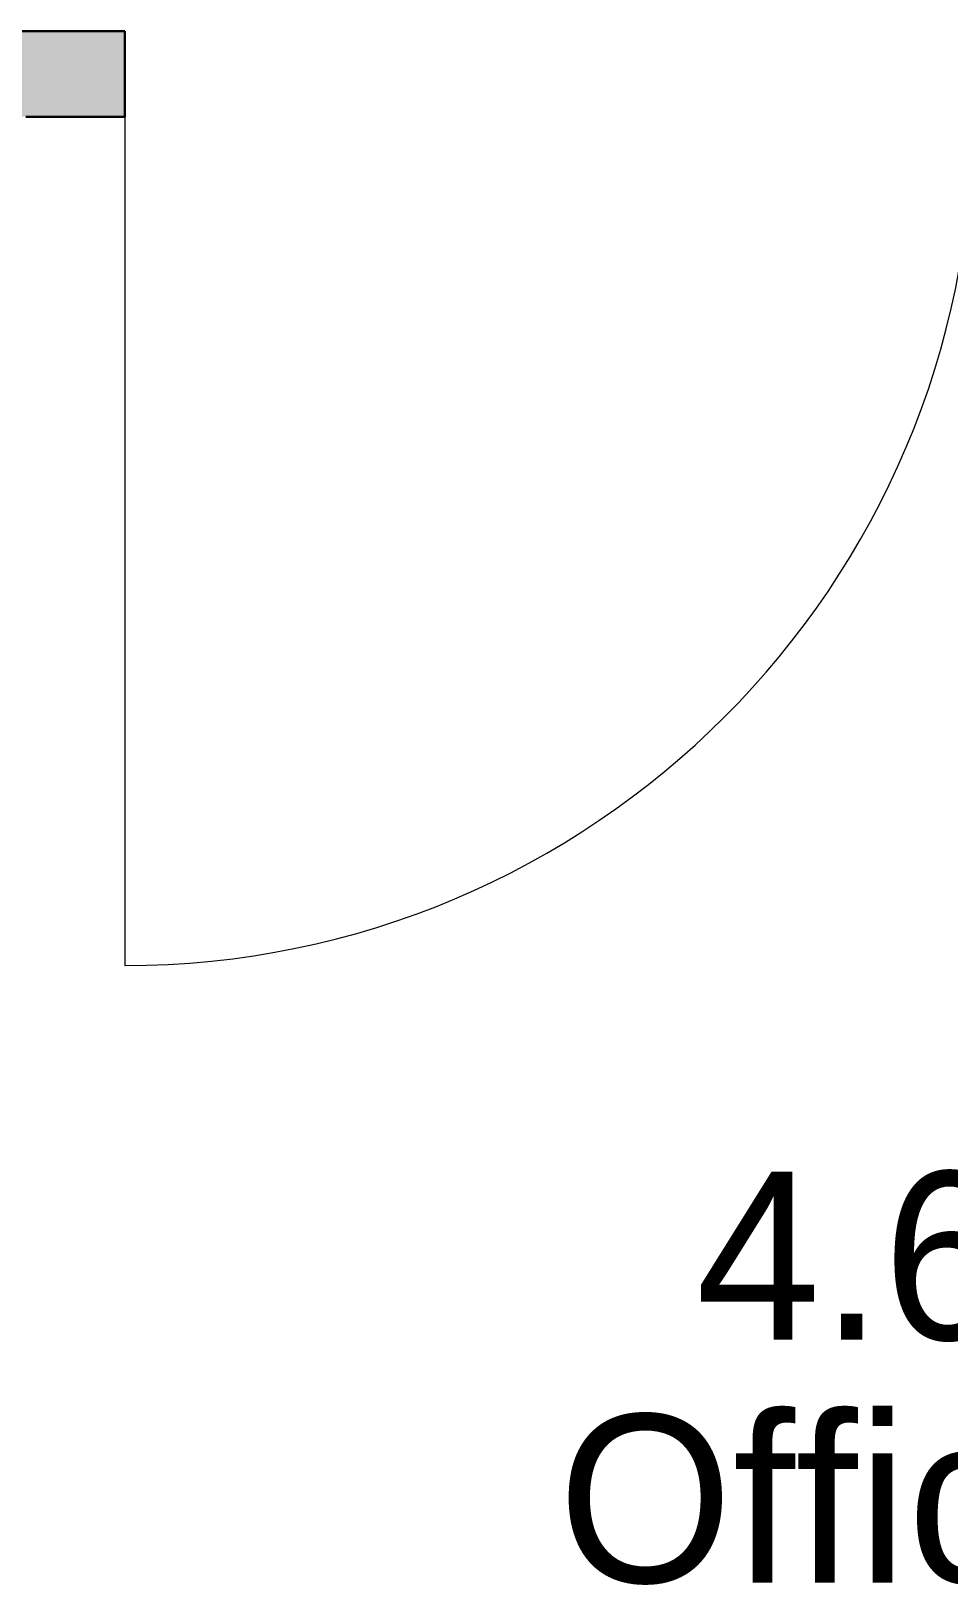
# Model space of a CAD drawing. Header units: millimetres. Extents: x 79795 to 317870, y -36033 to 97293.
# Drawn here: x 164907 to 166000, y 11758 to 13607 of the extents above; entities that cross this region are included whole.
import ezdxf

# ---------------------------------------------------------------- set-up
doc = ezdxf.new("R2010")
doc.units = ezdxf.units.MM
doc.header["$MEASUREMENT"] = 0
for name, color, linetype, lineweight in [('A-AREA-IDEN', 7, 'CONTINUOUS', 9), ('CSM-STL-XX-ZZ-M3-A-XXXX-00001_detached _19_04_21__rvt-1-Level 4$0$A-DOOR', 4, 'CONTINUOUS', 9), ('CSM-STL-XX-ZZ-M3-A-XXXX-00001_detached _19_04_21__rvt-1-Level 4$0$A-WALL-PATT', 7, 'CONTINUOUS', 9), ('CSM-STL-XX-ZZ-M3-A-XXXX-00001_detached _19_04_21__rvt-1-Level 4$0$I-WALL', 7, 'CONTINUOUS', 9)]:
    doc.layers.add(name, color=color, linetype=linetype, lineweight=lineweight)
doc.styles.add('Century Gothic', font='GOTHIC.TTF', dxfattribs={"height": 200})

msp = doc.modelspace()

# ---------------------------------------------------------------- hatches: boundary and pattern name
at = {"layer": 'CSM-STL-XX-ZZ-M3-A-XXXX-00001_detached _19_04_21__rvt-1-Level 4$0$A-WALL-PATT'}
h = msp.add_hatch(color=256, dxfattribs=at)
h.paths.add_polyline_path([(166028.3, 13505.3), (167450.8, 13505.3), (167450.8, 13607.3), (166028.3, 13607.3)], flags=0)
h.paths.add_polyline_path([(157910.8, 13505.3), (159618.3, 13505.3), (159618.3, 13607.3), (157910.8, 13607.3)], flags=0)
h.paths.add_polyline_path([(156862.8, 13505.3), (156900.8, 13505.3), (156900.8, 13607.3), (156862.8, 13607.3)], flags=0)
h.paths.add_polyline_path([(165018.3, 13505.3), (165018.3, 13607.3), (163328.3, 13607.3), (163328.3, 13505.3), (164900.8, 13505.3)], flags=0)
h.paths.add_polyline_path([(162318.3, 13505.3), (162318.3, 13607.3), (160628.3, 13607.3), (160628.3, 13505.3), (162200.8, 13505.3)], flags=0)

# ---------------------------------------------------------------- linework, layer by layer
at = {"layer": 'CSM-STL-XX-ZZ-M3-A-XXXX-00001_detached _19_04_21__rvt-1-Level 4$0$A-DOOR'}
msp.add_line((165018.3, 13505.3), (165018.3, 12495.3), dxfattribs=at)
msp.add_arc((165018.3, 13505.3), 1010, 270, 0, dxfattribs=at)
at = {"layer": 'CSM-STL-XX-ZZ-M3-A-XXXX-00001_detached _19_04_21__rvt-1-Level 4$0$I-WALL', "lineweight": 30}
for p, q in [((165018.3, 13607.3), (163328.3, 13607.3)), ((165018.3, 13505.3), (165018.3, 13607.3)), ((164900.8, 13505.3), (165018.3, 13505.3))]:
    msp.add_line(p, q, dxfattribs=at)

# ---------------------------------------------------------------- texts
at = {"layer": 'A-AREA-IDEN', "style": 'Century Gothic'}
for s, p in [('4.63', (165698.2, 12050.1)), ('Office', (165534.3, 11761.1))]:
    msp.add_text(s, height=200, dxfattribs=at).set_placement(p)

doc.saveas('drawing.dxf')
